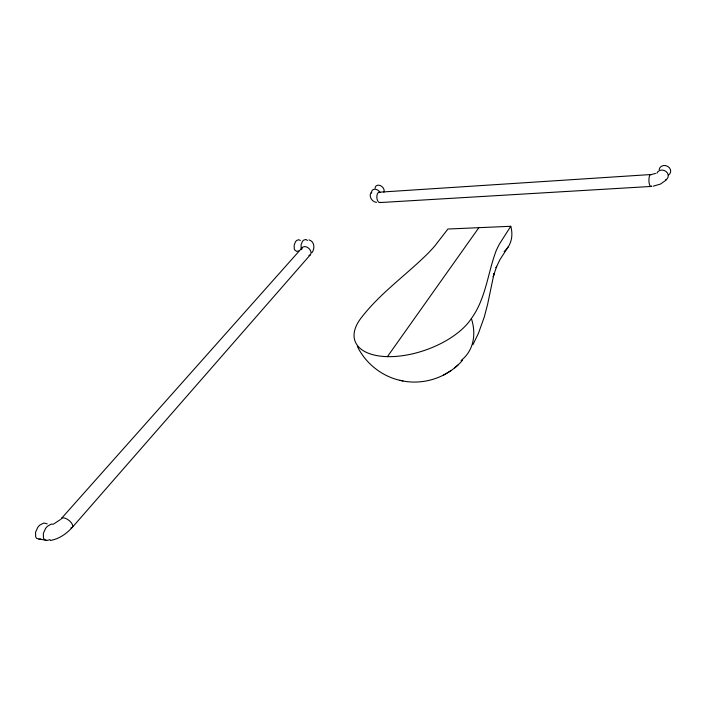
<?xml version="1.0" encoding="UTF-8"?>
<svg xmlns="http://www.w3.org/2000/svg" width="706" height="706" viewBox="0 0 706 706"><rect width="100%" height="100%" fill="white"/><g stroke="black" fill="none" stroke-linecap="round" stroke-linejoin="round"><path stroke-width="1.06" d="M370.844 192.659C368.735 196.806 372.036 201.925 376.527 202.384M472.923 344.722L478.465 333.223L484.237 317.179L487.661 304.118L494.032 273.557L493.212 276.717L496.662 266.347L496.062 267.706L500.016 259.526L508.179 246.923M311.973 252.616C315.079 248.636 314.558 241.32 308.999 239.916M471.396 318.494C485.869 298.532 487.669 273.443 496.053 251.009A241.84 115.722 -10.9 0 1 499.416 244.064L510.773 226.282L447.939 229.026L434.499 246.332A185.175 77.254 -21.9 0 1 428.207 253.145C406.109 275.163 380.005 293.219 360.934 318.212A63.822 32.017 -19.4 0 0 389.068 356.662A63.822 32.017 -19.4 0 0 471.396 318.494A63.796 45.175 35.5 0 1 461.089 360.501M387.409 356.645L478.853 227.676M72.48 527.17L310.49 254.601M61.554 518.319L302.406 247.427M462.501 360.307C447.816 377.383 423.671 385.502 401.661 380.719M72.259 527.408C66.47 533.745 58.96 539.102 50.338 540.452M666.296 179.977L660.454 184.081L653.129 186.199M60.328 519.581L54.133 523.72M454.638 367.888L457.982 364.993M451.108 370.544L443.597 375.062M298.691 250.939L296.767 251.433L294.879 250.118A4.033 2.356 86.9 0 1 294.217 248.477L294.19 245.053L295.47 241.823A9.399 5.471 87 0 1 296.705 240.455L298.594 239.713L300.332 240.437M50.02 539.675L46.693 540.478L36.853 538.484A5.366 4.051 -74.9 0 1 35.653 536.675L35.556 532.236L37.753 527.408A12.496 9.381 -75.1 0 1 39.898 525.035L43.869 523.005L47.17 523.834M655.565 173.394L651.797 174.453M40.877 539.093L38.909 539.322M379.166 192.208L650.632 174.55M379.899 202.569L650.958 186.455M46.693 540.478L44.646 539.631A5.392 4.042 -75.2 0 1 43.445 537.813L43.357 533.357L45.546 528.503A12.558 9.363 -75.4 0 1 47.681 526.12L50.973 524.223L53.497 524.134M357.368 346.443C365.726 363.634 382.202 376.625 400.929 380.56M399.728 380.305L402.95 380.993M307.489 240.455L305.866 239.458L303.598 240.172A9.434 5.445 87.1 0 0 302.371 241.549L301.1 244.788L301.118 248.221A4.042 2.339 87 0 0 301.568 249.5M301.594 249.624A5.41 3.733 41.9 0 1 308.557 248.133A5.41 3.733 41.9 0 1 308.901 255.598M61.087 519.201A7.034 3.195 38.5 0 1 69.532 520.869A7.034 3.195 38.5 0 1 70.918 527.894M656.915 173.226A5.913 5.11 20.7 0 1 666.067 171.505A5.913 5.11 20.7 0 1 665.458 179.986M659.157 169.634A5.877 5.101 20.4 0 1 667.788 166.422A5.877 5.101 20.4 0 1 668.37 175.123M651.647 185.934A5.957 1.871 88.9 0 1 648.929 180.939A5.957 1.871 88.9 0 1 651.206 174.779M380.658 202.269A5.198 2.683 86.3 0 1 376.827 197.327A5.198 2.683 86.3 0 1 380.26 192.553M371.612 193.17A5.118 3.839 42.6 0 1 374.374 189.252A5.118 3.839 42.6 0 1 379.854 192.208M375.071 188.264A5.092 3.839 42.7 0 1 380.472 185.634A5.092 3.839 42.7 0 1 383.923 192.217M510.773 226.282A35.097 27.446 35.9 0 1 504.128 251.512"/></g></svg>
